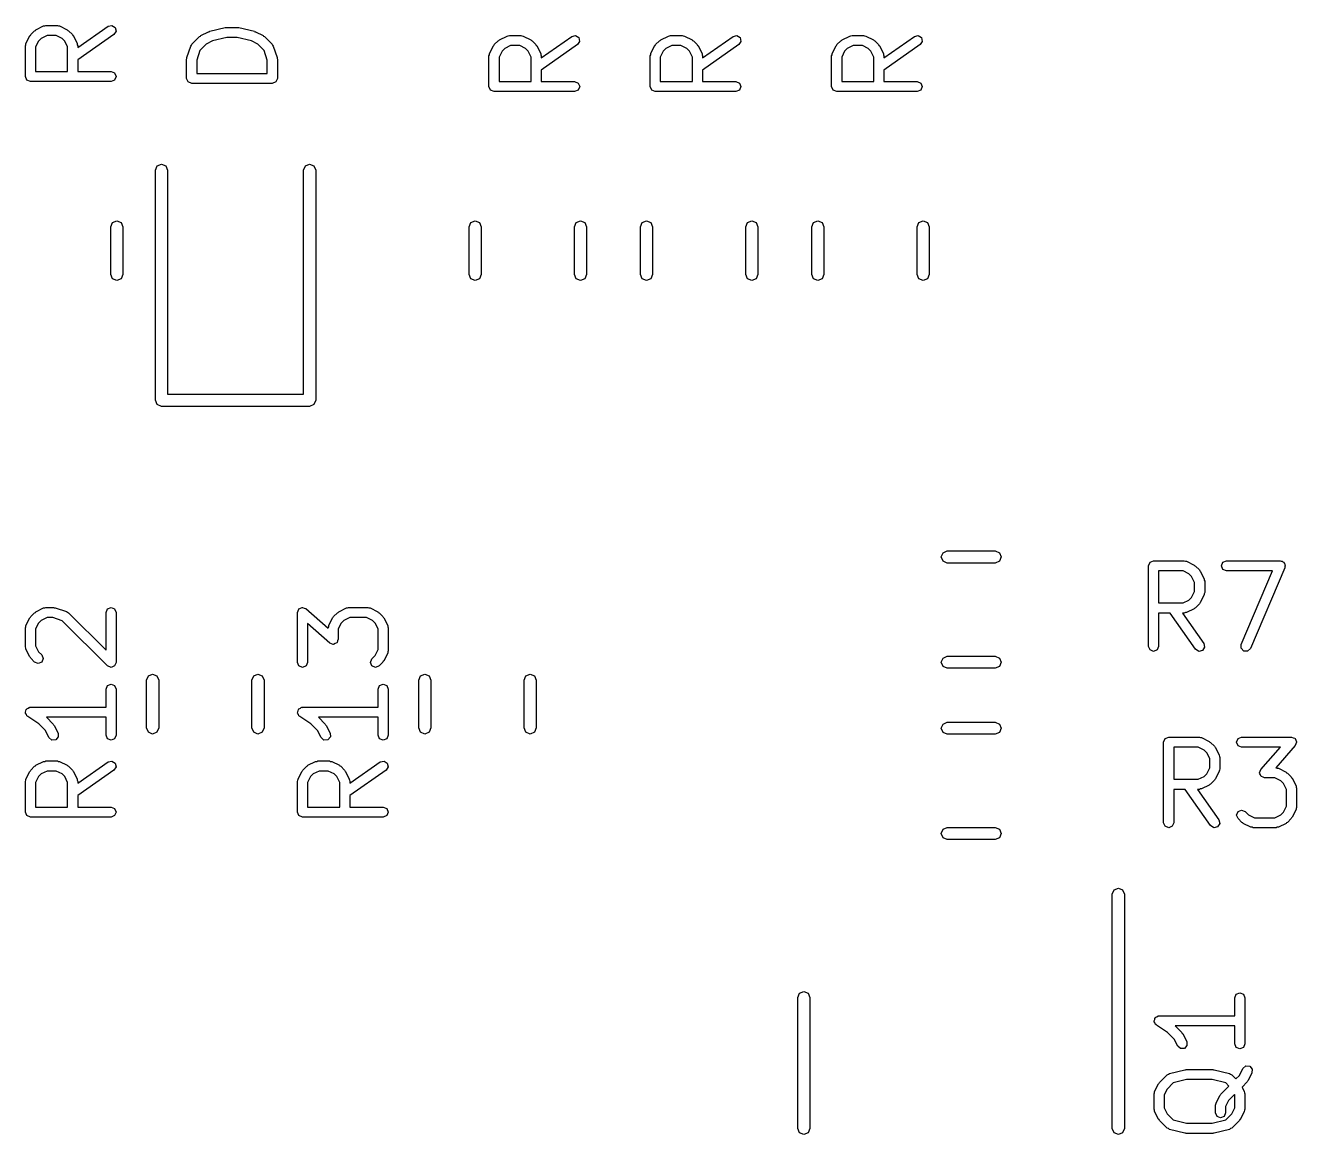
# Model space of a CAD drawing. Extents: x 122 to 172.6, y -115.2 to -66.6.
# Drawn here: x 160.01 to 172.63, y -102.62 to -91.61 of the extents above; entities that cross this region are included whole.
import ezdxf

# ---------------------------------------------------------------- set-up
doc = ezdxf.new("R2010")
doc.units = 0
doc.layers.add('BLACK', color=7, linetype='CONTINUOUS')

msp = doc.modelspace()

# ---------------------------------------------------------------- linework, layer by layer
at = {"layer": 'BLACK', "linetype": 'CONTINUOUS'}
for p, q in [((160.067635, -91.705121), (160.105729, -91.667026)), ((160.105729, -91.667026), (160.113332, -91.663876)), ((160.113332, -91.663876), (160.118724, -91.65766)), ((160.118724, -91.65766), (160.194915, -91.619564)), ((160.194915, -91.619564), (160.206523, -91.618738)), ((160.206523, -91.618738), (160.217276, -91.614285)), ((160.217276, -91.614285), (160.331561, -91.614285)), ((160.331561, -91.614285), (160.342313, -91.618738)), ((160.342313, -91.618738), (160.353922, -91.619564)), ((160.353922, -91.619564), (160.430113, -91.65766)), ((160.430113, -91.65766), (160.435504, -91.663876)), ((160.435504, -91.663876), (160.443107, -91.667026)), ((160.443107, -91.667026), (160.481202, -91.70512)), ((160.533942, -91.834919), (160.836222, -91.623324)), ((160.836222, -91.623324), (160.873584, -91.615046)), ((160.873584, -91.615046), (160.905856, -91.635612)), ((160.914133, -91.672974), (160.893568, -91.705247)), ((160.905856, -91.635612), (160.914133, -91.672974)), ((161.75682, -91.714802), (161.833011, -91.676706)), ((161.833011, -91.676706), (161.838679, -91.676303)), ((161.838679, -91.676303), (161.843244, -91.672921)), ((161.843244, -91.672921), (161.995625, -91.634825)), ((161.995625, -91.634825), (162.001895, -91.635758)), ((162.001895, -91.635758), (162.007752, -91.633332)), ((162.007752, -91.633332), (162.122038, -91.633332)), ((162.122038, -91.633332), (162.127894, -91.635758)), ((162.127894, -91.635758), (162.134165, -91.634825)), ((162.134165, -91.634825), (162.286546, -91.672921)), ((162.286546, -91.672921), (162.291111, -91.676304)), ((162.291111, -91.676304), (162.29678, -91.676707)), ((162.29678, -91.676707), (162.37297, -91.714802)), ((160.014895, -91.816666), (160.019348, -91.805913)), ((160.014895, -92.121428), (160.014895, -91.816666)), ((160.019348, -91.805913), (160.020174, -91.794305)), ((160.020174, -91.794305), (160.058269, -91.718115)), ((160.058269, -91.718115), (160.064485, -91.712723)), ((160.064485, -91.712723), (160.067635, -91.705121)), ((160.144082, -91.770093), (160.114895, -91.828469)), ((160.170703, -91.743473), (160.144082, -91.770093)), ((160.229079, -91.714285), (160.170703, -91.743473)), ((160.319758, -91.714285), (160.229079, -91.714285)), ((160.378134, -91.743473), (160.319758, -91.714285)), ((160.404754, -91.770094), (160.378134, -91.743473)), ((160.433942, -91.828469), (160.404754, -91.770094)), ((160.481202, -91.70512), (160.484351, -91.712723)), ((160.484351, -91.712723), (160.490568, -91.718115)), ((160.490568, -91.718115), (160.528663, -91.794305)), ((160.528663, -91.794305), (160.529488, -91.805913)), ((160.529488, -91.805913), (160.533942, -91.816666)), ((160.893568, -91.705247), (160.533942, -91.956985)), ((160.533942, -91.816666), (160.533942, -91.834919)), ((161.617461, -91.934188), (161.655556, -91.819902)), ((161.655556, -91.819902), (161.663181, -91.811109)), ((161.663181, -91.811109), (161.667635, -91.800358)), ((161.667635, -91.800358), (161.743825, -91.724168)), ((161.743825, -91.724168), (161.751428, -91.721018)), ((161.808797, -91.800615), (161.746691, -91.862721)), ((161.751428, -91.721018), (161.75682, -91.714802)), ((161.872821, -91.768604), (161.808797, -91.800615)), ((162.013907, -91.733332), (161.872821, -91.768604)), ((162.115883, -91.733332), (162.013907, -91.733332)), ((162.256967, -91.768603), (162.115883, -91.733332)), ((162.32099, -91.800615), (162.256967, -91.768603)), ((162.383099, -91.862723), (162.32099, -91.800615)), ((162.37297, -91.714802), (162.37836, -91.721017)), ((162.37836, -91.721017), (162.385964, -91.724167)), ((162.385964, -91.724167), (162.462155, -91.800358)), ((162.462155, -91.800358), (162.466608, -91.811109)), ((162.466608, -91.811109), (162.474234, -91.819902)), ((162.474234, -91.819902), (162.512329, -91.934188)), ((164.620174, -91.894305), (164.658269, -91.818115)), ((164.658269, -91.818115), (164.664485, -91.812723)), ((164.664485, -91.812723), (164.667635, -91.805121)), ((164.667635, -91.805121), (164.705729, -91.767026)), ((164.705729, -91.767026), (164.713332, -91.763876)), ((164.713332, -91.763876), (164.718724, -91.75766)), ((164.718724, -91.75766), (164.794915, -91.719564)), ((164.829079, -91.814285), (164.770703, -91.843473)), ((164.794915, -91.719564), (164.806523, -91.718738)), ((164.806523, -91.718738), (164.817276, -91.714285)), ((164.817276, -91.714285), (164.931561, -91.714285)), ((164.919758, -91.814285), (164.829079, -91.814285)), ((164.978134, -91.843473), (164.919758, -91.814285)), ((164.931561, -91.714285), (164.942313, -91.718738)), ((164.942313, -91.718738), (164.953922, -91.719564)), ((164.953922, -91.719564), (165.030113, -91.75766)), ((165.030113, -91.75766), (165.035504, -91.763876)), ((165.035504, -91.763876), (165.043107, -91.767026)), ((165.043107, -91.767026), (165.081202, -91.80512)), ((165.081202, -91.80512), (165.084351, -91.812723)), ((165.084351, -91.812723), (165.090568, -91.818115)), ((165.090568, -91.818115), (165.128663, -91.894305)), ((165.133942, -91.934919), (165.436222, -91.723324)), ((165.493568, -91.805247), (165.133942, -92.056985)), ((165.436222, -91.723324), (165.473584, -91.715046)), ((165.473584, -91.715046), (165.505856, -91.735612)), ((165.514133, -91.772974), (165.493568, -91.805247)), ((165.505856, -91.735612), (165.514133, -91.772974)), ((166.220174, -91.894305), (166.258269, -91.818115)), ((166.258269, -91.818115), (166.264485, -91.812723)), ((166.264485, -91.812723), (166.267635, -91.805121)), ((166.267635, -91.805121), (166.305729, -91.767026)), ((166.305729, -91.767026), (166.313332, -91.763876)), ((166.313332, -91.763876), (166.318724, -91.75766)), ((166.318724, -91.75766), (166.394915, -91.719564)), ((166.429079, -91.814285), (166.370703, -91.843473)), ((166.394915, -91.719564), (166.406523, -91.718738)), ((166.406523, -91.718738), (166.417276, -91.714285)), ((166.417276, -91.714285), (166.531561, -91.714285)), ((166.519758, -91.814285), (166.429079, -91.814285)), ((166.578134, -91.843473), (166.519758, -91.814285)), ((166.531561, -91.714285), (166.542313, -91.718738)), ((166.542313, -91.718738), (166.553922, -91.719564)), ((166.553922, -91.719564), (166.630113, -91.75766)), ((166.630113, -91.75766), (166.635504, -91.763876)), ((166.635504, -91.763876), (166.643107, -91.767026)), ((166.643107, -91.767026), (166.681202, -91.80512)), ((166.681202, -91.80512), (166.684351, -91.812723)), ((166.684351, -91.812723), (166.690568, -91.818115)), ((166.690568, -91.818115), (166.728663, -91.894305)), ((166.733942, -91.934919), (167.036222, -91.723324)), ((167.093568, -91.805247), (166.733942, -92.056985)), ((167.036222, -91.723324), (167.073584, -91.715046)), ((167.073584, -91.715046), (167.105856, -91.735612)), ((167.114133, -91.772974), (167.093568, -91.805247)), ((167.105856, -91.735612), (167.114133, -91.772974)), ((168.020174, -91.894305), (168.058269, -91.818115)), ((168.058269, -91.818115), (168.064485, -91.812723)), ((168.064485, -91.812723), (168.067635, -91.805121)), ((168.067635, -91.805121), (168.105729, -91.767026)), ((168.105729, -91.767026), (168.113332, -91.763876)), ((168.113332, -91.763876), (168.118724, -91.75766)), ((168.118724, -91.75766), (168.194915, -91.719564)), ((168.229079, -91.814285), (168.170703, -91.843473)), ((168.194915, -91.719564), (168.206523, -91.718738)), ((168.206523, -91.718738), (168.217276, -91.714285)), ((168.217276, -91.714285), (168.331561, -91.714285)), ((168.319758, -91.814285), (168.229079, -91.814285)), ((168.378134, -91.843473), (168.319758, -91.814285)), ((168.331561, -91.714285), (168.342313, -91.718738)), ((168.342313, -91.718738), (168.353922, -91.719564)), ((168.353922, -91.719564), (168.430113, -91.75766)), ((168.430113, -91.75766), (168.435504, -91.763876)), ((168.435504, -91.763876), (168.443107, -91.767026)), ((168.443107, -91.767026), (168.481202, -91.80512)), ((168.481202, -91.80512), (168.484351, -91.812723)), ((168.484351, -91.812723), (168.490568, -91.818115)), ((168.490568, -91.818115), (168.528663, -91.894305)), ((168.533942, -91.934919), (168.836222, -91.723324)), ((168.893568, -91.805247), (168.533942, -92.056985)), ((168.836222, -91.723324), (168.873584, -91.715046)), ((168.873584, -91.715046), (168.905856, -91.735612)), ((168.914133, -91.772974), (168.893568, -91.805247)), ((168.905856, -91.735612), (168.914133, -91.772974)), ((160.114895, -91.828469), (160.114895, -92.071428)), ((160.433942, -92.071428), (160.433942, -91.828469)), ((161.614895, -91.949999), (161.618044, -91.942396)), ((161.614895, -92.140475), (161.614895, -91.949999)), ((161.618044, -91.942396), (161.617461, -91.934188)), ((161.746691, -91.862721), (161.714895, -91.958111)), ((162.414895, -91.958111), (162.383099, -91.862723)), ((162.512329, -91.934188), (162.511745, -91.942396)), ((162.511745, -91.942396), (162.514895, -91.949999)), ((162.514895, -91.949999), (162.514895, -92.140475)), ((164.614895, -91.916666), (164.619348, -91.905913)), ((164.614895, -92.221428), (164.614895, -91.916666)), ((164.619348, -91.905913), (164.620174, -91.894305)), ((164.744082, -91.870093), (164.714895, -91.928469)), ((164.714895, -91.928469), (164.714895, -92.171428)), ((164.770703, -91.843473), (164.744082, -91.870093)), ((165.004754, -91.870094), (164.978134, -91.843473)), ((165.033942, -91.928469), (165.004754, -91.870094)), ((165.033942, -92.171428), (165.033942, -91.928469)), ((165.128663, -91.894305), (165.129488, -91.905913)), ((165.129488, -91.905913), (165.133942, -91.916666)), ((165.133942, -91.916666), (165.133942, -91.934919)), ((166.214895, -91.916666), (166.219348, -91.905913)), ((166.214895, -92.221428), (166.214895, -91.916666)), ((166.219348, -91.905913), (166.220174, -91.894305)), ((166.344082, -91.870093), (166.314895, -91.928469)), ((166.314895, -91.928469), (166.314895, -92.171428)), ((166.370703, -91.843473), (166.344082, -91.870093)), ((166.604754, -91.870094), (166.578134, -91.843473)), ((166.633942, -91.928469), (166.604754, -91.870094)), ((166.633942, -92.171428), (166.633942, -91.928469)), ((166.728663, -91.894305), (166.729488, -91.905913)), ((166.729488, -91.905913), (166.733942, -91.916666)), ((166.733942, -91.916666), (166.733942, -91.934919)), ((168.014895, -91.916666), (168.019348, -91.905913)), ((168.014895, -92.221428), (168.014895, -91.916666)), ((168.019348, -91.905913), (168.020174, -91.894305)), ((168.144082, -91.870093), (168.114895, -91.928469)), ((168.114895, -91.928469), (168.114895, -92.171428)), ((168.170703, -91.843473), (168.144082, -91.870093)), ((168.404754, -91.870094), (168.378134, -91.843473)), ((168.433942, -91.928469), (168.404754, -91.870094)), ((168.433942, -92.171428), (168.433942, -91.928469)), ((168.528663, -91.894305), (168.529488, -91.905913)), ((168.529488, -91.905913), (168.533942, -91.916666)), ((168.533942, -91.916666), (168.533942, -91.934919)), ((160.114895, -92.071428), (160.433942, -92.071428)), ((160.533942, -91.956985), (160.533942, -92.071428)), ((160.533942, -92.071428), (160.864895, -92.071428)), ((160.864895, -92.071428), (160.90025, -92.086073)), ((161.714895, -91.958111), (161.714895, -92.090475)), ((162.414895, -92.090475), (162.414895, -91.958111)), ((165.133942, -92.056985), (165.133942, -92.171428)), ((166.733942, -92.056985), (166.733942, -92.171428)), ((168.533942, -92.056985), (168.533942, -92.171428)), ((160.02954, -92.156783), (160.014895, -92.121428)), ((160.064895, -92.171428), (160.02954, -92.156783)), ((160.483942, -92.171428), (160.064895, -92.171428)), ((160.864895, -92.171428), (160.483942, -92.171428)), ((160.90025, -92.156783), (160.864895, -92.171428)), ((160.90025, -92.086073), (160.914895, -92.121428)), ((160.914895, -92.121428), (160.90025, -92.156783)), ((161.62954, -92.17583), (161.614895, -92.140475)), ((161.664895, -92.190475), (161.62954, -92.17583)), ((162.464895, -92.190475), (161.664895, -92.190475)), ((161.714895, -92.090475), (162.414895, -92.090475)), ((162.50025, -92.17583), (162.464895, -92.190475)), ((162.514895, -92.140475), (162.50025, -92.17583)), ((164.714895, -92.171428), (165.033942, -92.171428)), ((165.133942, -92.171428), (165.464895, -92.171428)), ((165.464895, -92.171428), (165.50025, -92.186073)), ((165.50025, -92.186073), (165.514895, -92.221428)), ((166.314895, -92.171428), (166.633942, -92.171428)), ((166.733942, -92.171428), (167.064895, -92.171428)), ((167.064895, -92.171428), (167.10025, -92.186073)), ((167.10025, -92.186073), (167.114895, -92.221428)), ((168.114895, -92.171428), (168.433942, -92.171428)), ((168.533942, -92.171428), (168.864895, -92.171428)), ((168.864895, -92.171428), (168.90025, -92.186073)), ((168.90025, -92.186073), (168.914895, -92.221428)), ((164.62954, -92.256783), (164.614895, -92.221428)), ((164.664895, -92.271428), (164.62954, -92.256783)), ((165.083942, -92.271428), (164.664895, -92.271428)), ((165.464895, -92.271428), (165.083942, -92.271428)), ((165.50025, -92.256783), (165.464895, -92.271428)), ((165.514895, -92.221428), (165.50025, -92.256783)), ((166.22954, -92.256783), (166.214895, -92.221428)), ((166.264895, -92.271428), (166.22954, -92.256783)), ((166.683942, -92.271428), (166.264895, -92.271428)), ((167.064895, -92.271428), (166.683942, -92.271428)), ((167.10025, -92.256783), (167.064895, -92.271428)), ((167.114895, -92.221428), (167.10025, -92.256783)), ((168.02954, -92.256783), (168.014895, -92.221428)), ((168.064895, -92.271428), (168.02954, -92.256783)), ((168.483942, -92.271428), (168.064895, -92.271428)), ((168.864895, -92.271428), (168.483942, -92.271428)), ((168.90025, -92.256783), (168.864895, -92.271428)), ((168.914895, -92.221428), (168.90025, -92.256783)), ((161.305, -93.05), (161.322574, -93.007574)), ((161.305, -95.335), (161.305, -93.05)), ((161.322574, -93.007574), (161.365, -92.99)), ((161.365, -92.99), (161.407426, -93.007574)), ((161.407426, -93.007574), (161.425, -93.05)), ((161.425, -93.05), (161.425, -95.275)), ((162.775, -93.05), (162.792574, -93.007574)), ((162.775, -95.275), (162.775, -93.05)), ((162.792574, -93.007574), (162.835, -92.99)), ((162.835, -92.99), (162.877426, -93.007574)), ((162.877426, -93.007574), (162.895, -93.05)), ((162.895, -93.05), (162.895, -95.335)), ((160.8625, -93.612742), (160.880074, -93.570316)), ((160.880074, -93.570316), (160.9225, -93.552742)), ((160.9225, -93.552742), (160.964926, -93.570316)), ((160.964926, -93.570316), (160.9825, -93.612742)), ((164.4175, -93.612742), (164.435074, -93.570316)), ((164.435074, -93.570316), (164.4775, -93.552742)), ((164.4775, -93.552742), (164.519926, -93.570316)), ((164.519926, -93.570316), (164.5375, -93.612742)), ((165.4625, -93.612742), (165.480074, -93.570316)), ((165.480074, -93.570316), (165.5225, -93.552742)), ((165.5225, -93.552742), (165.564926, -93.570316)), ((165.564926, -93.570316), (165.5825, -93.612742)), ((166.1175, -93.612742), (166.135074, -93.570316)), ((166.135074, -93.570316), (166.1775, -93.552742)), ((166.1775, -93.552742), (166.219926, -93.570316)), ((166.219926, -93.570316), (166.2375, -93.612742)), ((167.1625, -93.612742), (167.180074, -93.570316)), ((167.180074, -93.570316), (167.2225, -93.552742)), ((167.2225, -93.552742), (167.264926, -93.570316)), ((167.264926, -93.570316), (167.2825, -93.612742)), ((167.8175, -93.612742), (167.835074, -93.570316)), ((167.835074, -93.570316), (167.8775, -93.552742)), ((167.8775, -93.552742), (167.919926, -93.570316)), ((167.919926, -93.570316), (167.9375, -93.612742)), ((168.8625, -93.612742), (168.880074, -93.570316)), ((168.880074, -93.570316), (168.9225, -93.552742)), ((168.9225, -93.552742), (168.964926, -93.570316)), ((168.964926, -93.570316), (168.9825, -93.612742)), ((160.8625, -94.087258), (160.8625, -93.612742)), ((160.9825, -93.612742), (160.9825, -94.087258)), ((164.4175, -94.087258), (164.4175, -93.612742)), ((164.5375, -93.612742), (164.5375, -94.087258)), ((165.4625, -94.087258), (165.4625, -93.612742)), ((165.5825, -93.612742), (165.5825, -94.087258)), ((166.1175, -94.087258), (166.1175, -93.612742)), ((166.2375, -93.612742), (166.2375, -94.087258)), ((167.1625, -94.087258), (167.1625, -93.612742)), ((167.2825, -93.612742), (167.2825, -94.087258)), ((167.8175, -94.087258), (167.8175, -93.612742)), ((167.9375, -93.612742), (167.9375, -94.087258)), ((168.8625, -94.087258), (168.8625, -93.612742)), ((168.9825, -93.612742), (168.9825, -94.087258)), ((160.880074, -94.129684), (160.8625, -94.087258)), ((160.9825, -94.087258), (160.964926, -94.129684)), ((164.435074, -94.129684), (164.4175, -94.087258)), ((164.5375, -94.087258), (164.519926, -94.129684)), ((165.480074, -94.129684), (165.4625, -94.087258)), ((165.5825, -94.087258), (165.564926, -94.129684)), ((166.135074, -94.129684), (166.1175, -94.087258)), ((166.2375, -94.087258), (166.219926, -94.129684)), ((167.180074, -94.129684), (167.1625, -94.087258)), ((167.2825, -94.087258), (167.264926, -94.129684)), ((167.835074, -94.129684), (167.8175, -94.087258)), ((167.9375, -94.087258), (167.919926, -94.129684)), ((168.880074, -94.129684), (168.8625, -94.087258)), ((168.9825, -94.087258), (168.964926, -94.129684)), ((160.9225, -94.147258), (160.880074, -94.129684)), ((160.964926, -94.129684), (160.9225, -94.147258)), ((164.4775, -94.147258), (164.435074, -94.129684)), ((164.519926, -94.129684), (164.4775, -94.147258)), ((165.5225, -94.147258), (165.480074, -94.129684)), ((165.564926, -94.129684), (165.5225, -94.147258)), ((166.1775, -94.147258), (166.135074, -94.129684)), ((166.219926, -94.129684), (166.1775, -94.147258)), ((167.2225, -94.147258), (167.180074, -94.129684)), ((167.264926, -94.129684), (167.2225, -94.147258)), ((167.8775, -94.147258), (167.835074, -94.129684)), ((167.919926, -94.129684), (167.8775, -94.147258)), ((168.9225, -94.147258), (168.880074, -94.129684)), ((168.964926, -94.129684), (168.9225, -94.147258)), ((161.322574, -95.377426), (161.305, -95.335)), ((161.425, -95.275), (162.775, -95.275)), ((162.895, -95.335), (162.877426, -95.377426)), ((161.365, -95.395), (161.322574, -95.377426)), ((162.835, -95.395), (161.365, -95.395)), ((162.877426, -95.377426), (162.835, -95.395)), ((169.102742, -96.89), (169.120316, -96.847574)), ((169.120316, -96.847574), (169.162742, -96.83)), ((169.162742, -96.83), (169.637258, -96.83)), ((169.637258, -96.83), (169.679684, -96.847574)), ((169.679684, -96.847574), (169.697258, -96.89)), ((169.120316, -96.932426), (169.102742, -96.89)), ((169.162742, -96.95), (169.120316, -96.932426)), ((169.637258, -96.95), (169.162742, -96.95)), ((169.679684, -96.932426), (169.637258, -96.95)), ((169.697258, -96.89), (169.679684, -96.932426)), ((171.159524, -96.977395), (171.174169, -96.94204)), ((171.159524, -97.777395), (171.159524, -96.977395)), ((171.174169, -96.94204), (171.209524, -96.927395)), ((171.209524, -96.927395), (171.514286, -96.927395)), ((171.514286, -96.927395), (171.525038, -96.931848)), ((171.525038, -96.931848), (171.536647, -96.932674)), ((171.536647, -96.932674), (171.612837, -96.970769)), ((171.612837, -96.970769), (171.618228, -96.976985)), ((171.618228, -96.976985), (171.625831, -96.980135)), ((171.625831, -96.980135), (171.663926, -97.018229)), ((171.883333, -96.977395), (171.897978, -96.94204)), ((171.897978, -97.01275), (171.883333, -96.977395)), ((171.897978, -96.94204), (171.933333, -96.927395)), ((171.933333, -96.927395), (172.466667, -96.927395)), ((172.512624, -96.997091), (172.169766, -97.797091)), ((172.466667, -96.927395), (172.476126, -96.931313)), ((172.476126, -96.931313), (172.486363, -96.931438)), ((172.486363, -96.931438), (172.493104, -96.938346)), ((172.493104, -96.938346), (172.502022, -96.94204)), ((172.502022, -96.94204), (172.50594, -96.951499)), ((172.50594, -96.951499), (172.51309, -96.958826)), ((172.512748, -96.986854), (172.512624, -96.997091)), ((172.516667, -96.977395), (172.512748, -96.986854)), ((172.51309, -96.958826), (172.512972, -96.968475)), ((172.512972, -96.968475), (172.516667, -96.977395)), ((171.502483, -97.027395), (171.259524, -97.027395)), ((171.259524, -97.027395), (171.259524, -97.346442)), ((171.560858, -97.056582), (171.502483, -97.027395)), ((171.587478, -97.083203), (171.560858, -97.056582)), ((171.616667, -97.141579), (171.587478, -97.083203)), ((171.663926, -97.018229), (171.667075, -97.025832)), ((171.667075, -97.025832), (171.673292, -97.031224)), ((171.673292, -97.031224), (171.711388, -97.107415)), ((171.711388, -97.107415), (171.712213, -97.119023)), ((171.712213, -97.119023), (171.716667, -97.129776)), ((171.933333, -97.027395), (171.897978, -97.01275)), ((172.39084, -97.027395), (171.933333, -97.027395)), ((172.077852, -97.757699), (172.39084, -97.027395)), ((171.587478, -97.290633), (171.616667, -97.232257)), ((171.616667, -97.232257), (171.616667, -97.141579)), ((171.716667, -97.244061), (171.712213, -97.254813)), ((171.716667, -97.129776), (171.716667, -97.244061)), ((171.259524, -97.346442), (171.502483, -97.346442)), ((171.502483, -97.346442), (171.560858, -97.317254)), ((171.560858, -97.317254), (171.587478, -97.290633)), ((171.663926, -97.355608), (171.625831, -97.393702)), ((171.667075, -97.348004), (171.663926, -97.355608)), ((171.673292, -97.342613), (171.667075, -97.348004)), ((171.711388, -97.266422), (171.673292, -97.342613)), ((171.712213, -97.254813), (171.711388, -97.266422)), ((160.020174, -97.570497), (160.058269, -97.494305)), ((160.058269, -97.494305), (160.064485, -97.488913)), ((160.064485, -97.488913), (160.067635, -97.481311)), ((160.067635, -97.481311), (160.105729, -97.443216)), ((160.105729, -97.443216), (160.113333, -97.440066)), ((160.113333, -97.440066), (160.118725, -97.43385)), ((160.118725, -97.43385), (160.194916, -97.395754)), ((160.229079, -97.490476), (160.170704, -97.519662)), ((160.194916, -97.395754), (160.206525, -97.394929)), ((160.206525, -97.394929), (160.217276, -97.390476)), ((160.217276, -97.390476), (160.293466, -97.390476)), ((160.285353, -97.490476), (160.229079, -97.490476)), ((160.380743, -97.522272), (160.285353, -97.490476)), ((160.293466, -97.390476), (160.301068, -97.393625)), ((160.301068, -97.393625), (160.309277, -97.393042)), ((160.309277, -97.393042), (160.423563, -97.431137)), ((160.423563, -97.431137), (160.432355, -97.438762)), ((160.432355, -97.438762), (160.443107, -97.443216)), ((160.443107, -97.443216), (160.814895, -97.815004)), ((160.814895, -97.440476), (160.82954, -97.405121)), ((160.814895, -97.815004), (160.814895, -97.440476)), ((160.82954, -97.405121), (160.864895, -97.390476)), ((160.864895, -97.390476), (160.90025, -97.405121)), ((160.90025, -97.405121), (160.914895, -97.440476)), ((160.914895, -97.440476), (160.914895, -97.935714)), ((162.714895, -97.440476), (162.721628, -97.424221)), ((162.714895, -97.935714), (162.714895, -97.440476)), ((162.721628, -97.424221), (162.727266, -97.407551)), ((162.727266, -97.407551), (162.728859, -97.406762)), ((162.728859, -97.406762), (162.72954, -97.405121)), ((162.72954, -97.405121), (162.745795, -97.398387)), ((162.745795, -97.398387), (162.761569, -97.390587)), ((162.761569, -97.390587), (162.763252, -97.391156)), ((162.763252, -97.391156), (162.764895, -97.390476)), ((162.764895, -97.390476), (162.781149, -97.397209)), ((162.781149, -97.397209), (162.79782, -97.402847)), ((162.79782, -97.402847), (163.019657, -97.596953)), ((163.024936, -97.570497), (163.063031, -97.494305)), ((163.063031, -97.494305), (163.069247, -97.488913)), ((163.069247, -97.488913), (163.072397, -97.481311)), ((163.072397, -97.481311), (163.110491, -97.443216)), ((163.110491, -97.443216), (163.118095, -97.440066)), ((163.118095, -97.440066), (163.123487, -97.43385)), ((163.123487, -97.43385), (163.199678, -97.395754)), ((163.233841, -97.490476), (163.175466, -97.519662)), ((163.199678, -97.395754), (163.211287, -97.394929)), ((163.211287, -97.394929), (163.222038, -97.390476)), ((163.222038, -97.390476), (163.412514, -97.390476)), ((163.400711, -97.490476), (163.233841, -97.490476)), ((163.459085, -97.519663), (163.400711, -97.490476)), ((163.412514, -97.390476), (163.423266, -97.394929)), ((163.423266, -97.394929), (163.434875, -97.395755)), ((163.434875, -97.395755), (163.511065, -97.43385)), ((163.511065, -97.43385), (163.516455, -97.440065)), ((163.516455, -97.440065), (163.524059, -97.443215)), ((163.524059, -97.443215), (163.562155, -97.48131)), ((163.562155, -97.48131), (163.565304, -97.488914)), ((163.565304, -97.488914), (163.571521, -97.494306)), ((163.571521, -97.494306), (163.609617, -97.570497)), ((171.373967, -97.446442), (171.259524, -97.446442)), ((171.259524, -97.446442), (171.259524, -97.777395)), ((171.625705, -97.806068), (171.373967, -97.446442)), ((171.514286, -97.446442), (171.496033, -97.446442)), ((171.496033, -97.446442), (171.707628, -97.748722)), ((171.525038, -97.441988), (171.514286, -97.446442)), ((171.536647, -97.441163), (171.525038, -97.441988)), ((171.612837, -97.403068), (171.536647, -97.441163)), ((171.618228, -97.396851), (171.612837, -97.403068)), ((171.625831, -97.393702), (171.618228, -97.396851)), ((160.014895, -97.592857), (160.019349, -97.582104)), ((160.014895, -97.783333), (160.014895, -97.592857)), ((160.019349, -97.582104), (160.020174, -97.570497)), ((160.144083, -97.546282), (160.114895, -97.604659)), ((160.114895, -97.604659), (160.114895, -97.77153)), ((160.170704, -97.519662), (160.144083, -97.546282)), ((160.82954, -97.971069), (160.380743, -97.522272)), ((163.036732, -97.744771), (162.814895, -97.550664)), ((162.814895, -97.550664), (162.814895, -97.935714)), ((163.019657, -97.592857), (163.024111, -97.582104)), ((163.019657, -97.596953), (163.019657, -97.592857)), ((163.024111, -97.582104), (163.024936, -97.570497)), ((163.148845, -97.546282), (163.119657, -97.604659)), ((163.119657, -97.604659), (163.119657, -97.707142)), ((163.175466, -97.519662), (163.148845, -97.546282)), ((163.485708, -97.546286), (163.459085, -97.519663)), ((163.514895, -97.604659), (163.485708, -97.546286)), ((163.514895, -97.809625), (163.514895, -97.604659)), ((163.609617, -97.570497), (163.610441, -97.582106)), ((163.610441, -97.582106), (163.614895, -97.592857)), ((163.614895, -97.592857), (163.614895, -97.821428)), ((163.053402, -97.750408), (163.036732, -97.744771)), ((163.069657, -97.757142), (163.053402, -97.750408)), ((163.088756, -97.74923), (163.072983, -97.757031)), ((163.105012, -97.742497), (163.088756, -97.74923)), ((163.105692, -97.740855), (163.105012, -97.742497)), ((163.107286, -97.740067), (163.105692, -97.740855)), ((163.112923, -97.723396), (163.107286, -97.740067)), ((163.119657, -97.707142), (163.112923, -97.723396)), ((171.707628, -97.748722), (171.715906, -97.786084)), ((160.019348, -97.794085), (160.014895, -97.783333)), ((160.020174, -97.805694), (160.019348, -97.794085)), ((160.058269, -97.881884), (160.020174, -97.805694)), ((160.064484, -97.887274), (160.058269, -97.881884)), ((160.114895, -97.77153), (160.144082, -97.829904)), ((160.144082, -97.829904), (160.176441, -97.862264)), ((160.176441, -97.862264), (160.191084, -97.89762)), ((163.071299, -97.756461), (163.069657, -97.757142)), ((163.072983, -97.757031), (163.071299, -97.756461)), ((163.453349, -97.900358), (163.485708, -97.867998)), ((163.485708, -97.867998), (163.514895, -97.809625)), ((163.609617, -97.843788), (163.571521, -97.919979)), ((163.610441, -97.832178), (163.609617, -97.843788)), ((163.614895, -97.821428), (163.610441, -97.832178)), ((169.120316, -97.892574), (169.162742, -97.875)), ((169.162742, -97.875), (169.637258, -97.875)), ((169.637258, -97.875), (169.679684, -97.892574)), ((171.174169, -97.81275), (171.159524, -97.777395)), ((171.209524, -97.827395), (171.174169, -97.81275)), ((171.244879, -97.81275), (171.209524, -97.827395)), ((171.259524, -97.777395), (171.244879, -97.81275)), ((171.657978, -97.826633), (171.625705, -97.806068)), ((171.69534, -97.818356), (171.657978, -97.826633)), ((171.715906, -97.786084), (171.69534, -97.818356)), ((172.077386, -97.795964), (172.077852, -97.757699)), ((172.104113, -97.823352), (172.077386, -97.795964)), ((172.142378, -97.823818), (172.104113, -97.823352)), ((172.169766, -97.797091), (172.142378, -97.823818)), ((160.067634, -97.894878), (160.064484, -97.887274)), ((160.105729, -97.932974), (160.067634, -97.894878)), ((160.141084, -97.947618), (160.105729, -97.932974)), ((160.17644, -97.932975), (160.141084, -97.947618)), ((160.191084, -97.89762), (160.17644, -97.932975)), ((160.864895, -97.985714), (160.82954, -97.971069)), ((160.90025, -97.971069), (160.864895, -97.985714)), ((160.914895, -97.935714), (160.90025, -97.971069)), ((162.72954, -97.971069), (162.714895, -97.935714)), ((162.764895, -97.985714), (162.72954, -97.971069)), ((162.80025, -97.971069), (162.764895, -97.985714)), ((162.814895, -97.935714), (162.80025, -97.971069)), ((163.438704, -97.935713), (163.453349, -97.900358)), ((163.453348, -97.971069), (163.438704, -97.935713)), ((163.488703, -97.985714), (163.453348, -97.971069)), ((163.524059, -97.97107), (163.488703, -97.985714)), ((163.562155, -97.932975), (163.524059, -97.97107)), ((163.565304, -97.92537), (163.562155, -97.932975)), ((163.571521, -97.919979), (163.565304, -97.92537)), ((169.102742, -97.935), (169.120316, -97.892574)), ((169.120316, -97.977426), (169.102742, -97.935)), ((169.162742, -97.995), (169.120316, -97.977426)), ((169.637258, -97.995), (169.162742, -97.995)), ((169.679684, -97.977426), (169.637258, -97.995)), ((169.679684, -97.892574), (169.697258, -97.935)), ((169.697258, -97.935), (169.679684, -97.977426)), ((161.2175, -98.112742), (161.235074, -98.070316)), ((161.2175, -98.587258), (161.2175, -98.112742)), ((161.235074, -98.070316), (161.2775, -98.052742)), ((161.2775, -98.052742), (161.319926, -98.070316)), ((161.319926, -98.070316), (161.3375, -98.112742)), ((161.3375, -98.112742), (161.3375, -98.587258)), ((162.2625, -98.112742), (162.280074, -98.070316)), ((162.2625, -98.587258), (162.2625, -98.112742)), ((162.280074, -98.070316), (162.3225, -98.052742)), ((162.3225, -98.052742), (162.364926, -98.070316)), ((162.364926, -98.070316), (162.3825, -98.112742)), ((162.3825, -98.112742), (162.3825, -98.587258)), ((163.9175, -98.112742), (163.935074, -98.070316)), ((163.9175, -98.587258), (163.9175, -98.112742)), ((163.935074, -98.070316), (163.9775, -98.052742)), ((163.9775, -98.052742), (164.019926, -98.070316)), ((164.019926, -98.070316), (164.0375, -98.112742)), ((164.0375, -98.112742), (164.0375, -98.587258)), ((164.9625, -98.112742), (164.980074, -98.070316)), ((164.9625, -98.587258), (164.9625, -98.112742)), ((164.980074, -98.070316), (165.0225, -98.052742)), ((165.0225, -98.052742), (165.064926, -98.070316)), ((165.064926, -98.070316), (165.0825, -98.112742)), ((165.0825, -98.112742), (165.0825, -98.587258)), ((160.814895, -98.202381), (160.82954, -98.167026)), ((160.814895, -98.380952), (160.814895, -98.202381)), ((160.82954, -98.167026), (160.864895, -98.152381)), ((160.864895, -98.152381), (160.90025, -98.167026)), ((160.90025, -98.167026), (160.914895, -98.202381)), ((160.914895, -98.202381), (160.914895, -98.659524)), ((163.514895, -98.202381), (163.52954, -98.167026)), ((163.514895, -98.380952), (163.514895, -98.202381)), ((163.52954, -98.167026), (163.564895, -98.152381)), ((163.564895, -98.152381), (163.60025, -98.167026)), ((163.60025, -98.167026), (163.614895, -98.202381)), ((163.614895, -98.202381), (163.614895, -98.659524)), ((160.042992, -98.390024), (160.05509, -98.381923)), ((160.05509, -98.381923), (160.060139, -98.382921)), ((160.060139, -98.382921), (160.064895, -98.380952)), ((160.064895, -98.380952), (160.814895, -98.380952)), ((162.742992, -98.390024), (162.75509, -98.381923)), ((162.75509, -98.381923), (162.760139, -98.382921)), ((162.760139, -98.382921), (162.764895, -98.380952)), ((162.764895, -98.380952), (163.514895, -98.380952)), ((160.014895, -98.430952), (160.020467, -98.417499)), ((160.016864, -98.435707), (160.014895, -98.430952)), ((160.015866, -98.440757), (160.016864, -98.435707)), ((160.023967, -98.452854), (160.015866, -98.440757)), ((160.020467, -98.417499), (160.023293, -98.403217)), ((160.023293, -98.403217), (160.02757, -98.400352)), ((160.02954, -98.466307), (160.023967, -98.452854)), ((160.02757, -98.400352), (160.02954, -98.395597)), ((160.02954, -98.395597), (160.042992, -98.390024)), ((160.034295, -98.468276), (160.02954, -98.466307)), ((160.03716, -98.472554), (160.034295, -98.468276)), ((160.147323, -98.545996), (160.03716, -98.472554)), ((160.814895, -98.480952), (160.2237, -98.480952)), ((160.2237, -98.480952), (160.290726, -98.547978)), ((160.814895, -98.659524), (160.814895, -98.480952)), ((162.714895, -98.430952), (162.720467, -98.417499)), ((162.716864, -98.435707), (162.714895, -98.430952)), ((162.715866, -98.440757), (162.716864, -98.435707)), ((162.723967, -98.452854), (162.715866, -98.440757)), ((162.720467, -98.417499), (162.723293, -98.403217)), ((162.723293, -98.403217), (162.72757, -98.400352)), ((162.72954, -98.466307), (162.723967, -98.452854)), ((162.72757, -98.400352), (162.72954, -98.395597)), ((162.72954, -98.395597), (162.742992, -98.390024)), ((162.734295, -98.468276), (162.72954, -98.466307)), ((162.73716, -98.472554), (162.734295, -98.468276)), ((162.847323, -98.545996), (162.73716, -98.472554)), ((163.514895, -98.480952), (162.9237, -98.480952)), ((162.9237, -98.480952), (162.990726, -98.547978)), ((163.514895, -98.659524), (163.514895, -98.480952)), ((160.214279, -98.612952), (160.147323, -98.545996)), ((160.248745, -98.681885), (160.214279, -98.612952)), ((160.290726, -98.547978), (160.293875, -98.555581)), ((160.293875, -98.555581), (160.300092, -98.560973)), ((160.300092, -98.560973), (160.338188, -98.637164)), ((160.338188, -98.637164), (160.3409, -98.675336)), ((161.235074, -98.629684), (161.2175, -98.587258)), ((161.2775, -98.647258), (161.235074, -98.629684)), ((161.319926, -98.629684), (161.2775, -98.647258)), ((161.3375, -98.587258), (161.319926, -98.629684)), ((162.280074, -98.629684), (162.2625, -98.587258)), ((162.3225, -98.647258), (162.280074, -98.629684)), ((162.364926, -98.629684), (162.3225, -98.647258)), ((162.3825, -98.587258), (162.364926, -98.629684)), ((162.914279, -98.612952), (162.847323, -98.545996)), ((162.948745, -98.681885), (162.914279, -98.612952)), ((162.990726, -98.547978), (162.993875, -98.555581)), ((162.993875, -98.555581), (163.000092, -98.560973)), ((163.000092, -98.560973), (163.038188, -98.637164)), ((163.038188, -98.637164), (163.0409, -98.675336)), ((163.935074, -98.629684), (163.9175, -98.587258)), ((163.9775, -98.647258), (163.935074, -98.629684)), ((164.019926, -98.629684), (163.9775, -98.647258)), ((164.0375, -98.587258), (164.019926, -98.629684)), ((164.980074, -98.629684), (164.9625, -98.587258)), ((165.0225, -98.647258), (164.980074, -98.629684)), ((165.064926, -98.629684), (165.0225, -98.647258)), ((165.0825, -98.587258), (165.064926, -98.629684)), ((169.102742, -98.59), (169.120316, -98.547574)), ((169.120316, -98.632426), (169.102742, -98.59)), ((169.120316, -98.547574), (169.162742, -98.53)), ((169.162742, -98.65), (169.120316, -98.632426)), ((169.162742, -98.53), (169.637258, -98.53)), ((169.637258, -98.53), (169.679684, -98.547574)), ((169.679684, -98.632426), (169.637258, -98.65)), ((169.679684, -98.547574), (169.697258, -98.59)), ((169.697258, -98.59), (169.679684, -98.632426)), ((160.277655, -98.706958), (160.248745, -98.681885)), ((160.315826, -98.704246), (160.277655, -98.706958)), ((160.3409, -98.675336), (160.315826, -98.704246)), ((160.82954, -98.694879), (160.814895, -98.659524)), ((160.864895, -98.709524), (160.82954, -98.694879)), ((160.90025, -98.694879), (160.864895, -98.709524)), ((160.914895, -98.659524), (160.90025, -98.694879)), ((162.977655, -98.706958), (162.948745, -98.681885)), ((163.015826, -98.704246), (162.977655, -98.706958)), ((163.0409, -98.675336), (163.015826, -98.704246)), ((163.52954, -98.694879), (163.514895, -98.659524)), ((163.564895, -98.709524), (163.52954, -98.694879)), ((163.60025, -98.694879), (163.564895, -98.709524)), ((163.614895, -98.659524), (163.60025, -98.694879)), ((169.637258, -98.65), (169.162742, -98.65)), ((171.309524, -98.727395), (171.324169, -98.69204)), ((171.309524, -99.527395), (171.309524, -98.727395)), ((171.324169, -98.69204), (171.359524, -98.677395)), ((171.359524, -98.677395), (171.664286, -98.677395)), ((171.664286, -98.677395), (171.675038, -98.681848)), ((171.675038, -98.681848), (171.686647, -98.682674)), ((171.686647, -98.682674), (171.762837, -98.720769)), ((171.762837, -98.720769), (171.768228, -98.726985)), ((171.768228, -98.726985), (171.775831, -98.730135)), ((171.775831, -98.730135), (171.813926, -98.768229)), ((172.033333, -98.727395), (172.047978, -98.69204)), ((172.047978, -98.76275), (172.033333, -98.727395)), ((172.047978, -98.69204), (172.083333, -98.677395)), ((172.083333, -98.777395), (172.047978, -98.76275)), ((172.083333, -98.677395), (172.578571, -98.677395)), ((172.6162, -98.76032), (172.422093, -98.982157)), ((172.578571, -98.677395), (172.594825, -98.684128)), ((172.594825, -98.684128), (172.611496, -98.689766)), ((172.611496, -98.689766), (172.612284, -98.691359)), ((172.612284, -98.691359), (172.613926, -98.69204)), ((172.613926, -98.69204), (172.620659, -98.708295)), ((172.621837, -98.743649), (172.6162, -98.76032)), ((172.620659, -98.708295), (172.62846, -98.724069)), ((172.628571, -98.727395), (172.621837, -98.743649)), ((172.62846, -98.724069), (172.62789, -98.725752)), ((172.62789, -98.725752), (172.628571, -98.727395)), ((171.652483, -98.777395), (171.409524, -98.777395)), ((171.409524, -98.777395), (171.409524, -99.096442)), ((171.710858, -98.806582), (171.652483, -98.777395)), ((171.737478, -98.833203), (171.710858, -98.806582)), ((171.766667, -98.891579), (171.737478, -98.833203)), ((171.813926, -98.768229), (171.817075, -98.775832)), ((171.817075, -98.775832), (171.823292, -98.781224)), ((171.823292, -98.781224), (171.861388, -98.857415)), ((171.861388, -98.857415), (171.862213, -98.869023)), ((171.862213, -98.869023), (171.866667, -98.879776)), ((171.866667, -98.879776), (171.866667, -98.994061)), ((172.468382, -98.777395), (172.083333, -98.777395)), ((172.274276, -98.999232), (172.468382, -98.777395)), ((160.058269, -99.018115), (160.064485, -99.012723)), ((160.064485, -99.012723), (160.067635, -99.005121)), ((160.067635, -99.005121), (160.105729, -98.967026)), ((160.105729, -98.967026), (160.113332, -98.963876)), ((160.113332, -98.963876), (160.118724, -98.95766)), ((160.118724, -98.95766), (160.194915, -98.919564)), ((160.229079, -99.014285), (160.170703, -99.043473)), ((160.194915, -98.919564), (160.206523, -98.918738)), ((160.206523, -98.918738), (160.217276, -98.914285)), ((160.217276, -98.914285), (160.331561, -98.914285)), ((160.319758, -99.014285), (160.229079, -99.014285)), ((160.378134, -99.043473), (160.319758, -99.014285)), ((160.331561, -98.914285), (160.342313, -98.918738)), ((160.342313, -98.918738), (160.353922, -98.919564)), ((160.353922, -98.919564), (160.430113, -98.95766)), ((160.430113, -98.95766), (160.435504, -98.963876)), ((160.435504, -98.963876), (160.443107, -98.967026)), ((160.443107, -98.967026), (160.481202, -99.00512)), ((160.481202, -99.00512), (160.484351, -99.012723)), ((160.484351, -99.012723), (160.490568, -99.018115)), ((160.533942, -99.134919), (160.836222, -98.923324)), ((160.893568, -99.005247), (160.533942, -99.256985)), ((160.836222, -98.923324), (160.873584, -98.915046)), ((160.873584, -98.915046), (160.905856, -98.935612)), ((160.914133, -98.972974), (160.893568, -99.005247)), ((160.905856, -98.935612), (160.914133, -98.972974)), ((162.758269, -99.018115), (162.764485, -99.012723)), ((162.764485, -99.012723), (162.767635, -99.005121)), ((162.767635, -99.005121), (162.805729, -98.967026)), ((162.805729, -98.967026), (162.813332, -98.963876)), ((162.813332, -98.963876), (162.818724, -98.95766)), ((162.818724, -98.95766), (162.894915, -98.919564)), ((162.929079, -99.014285), (162.870703, -99.043473)), ((162.894915, -98.919564), (162.906523, -98.918738)), ((162.906523, -98.918738), (162.917276, -98.914285)), ((162.917276, -98.914285), (163.031561, -98.914285)), ((163.019758, -99.014285), (162.929079, -99.014285)), ((163.078134, -99.043473), (163.019758, -99.014285)), ((163.031561, -98.914285), (163.042313, -98.918738)), ((163.042313, -98.918738), (163.053922, -98.919564)), ((163.053922, -98.919564), (163.130113, -98.95766)), ((163.130113, -98.95766), (163.135504, -98.963876)), ((163.135504, -98.963876), (163.143107, -98.967026)), ((163.143107, -98.967026), (163.181202, -99.00512)), ((163.181202, -99.00512), (163.184351, -99.012723)), ((163.184351, -99.012723), (163.190568, -99.018115)), ((163.233942, -99.134919), (163.536222, -98.923324)), ((163.593568, -99.005247), (163.233942, -99.256985)), ((163.536222, -98.923324), (163.573584, -98.915046)), ((163.573584, -98.915046), (163.605856, -98.935612)), ((163.614133, -98.972974), (163.593568, -99.005247)), ((163.605856, -98.935612), (163.614133, -98.972974)), ((171.737478, -99.040633), (171.766667, -98.982257)), ((171.766667, -98.982257), (171.766667, -98.891579)), ((171.861388, -99.016422), (171.823292, -99.092613)), ((171.862213, -99.004813), (171.861388, -99.016422)), ((171.866667, -98.994061), (171.862213, -99.004813)), ((172.261905, -99.032157), (172.268638, -99.015902)), ((172.268638, -99.015902), (172.274276, -98.999232)), ((172.422093, -98.982157), (172.42619, -98.982157)), ((172.42619, -98.982157), (172.436942, -98.986611)), ((172.436942, -98.986611), (172.44855, -98.987436)), ((172.44855, -98.987436), (172.524742, -99.025531)), ((160.014895, -99.116666), (160.019348, -99.105913)), ((160.014895, -99.421428), (160.014895, -99.116666)), ((160.019348, -99.105913), (160.020174, -99.094305)), ((160.020174, -99.094305), (160.058269, -99.018115)), ((160.144082, -99.070093), (160.114895, -99.128469)), ((160.114895, -99.128469), (160.114895, -99.371428)), ((160.170703, -99.043473), (160.144082, -99.070093)), ((160.404754, -99.070094), (160.378134, -99.043473)), ((160.433942, -99.128469), (160.404754, -99.070094)), ((160.433942, -99.371428), (160.433942, -99.128469)), ((160.490568, -99.018115), (160.528663, -99.094305)), ((160.528663, -99.094305), (160.529488, -99.105913)), ((160.529488, -99.105913), (160.533942, -99.116666)), ((160.533942, -99.116666), (160.533942, -99.134919)), ((162.714895, -99.116666), (162.719348, -99.105913)), ((162.714895, -99.421428), (162.714895, -99.116666)), ((162.719348, -99.105913), (162.720174, -99.094305)), ((162.720174, -99.094305), (162.758269, -99.018115)), ((162.844082, -99.070093), (162.814895, -99.128469)), ((162.814895, -99.128469), (162.814895, -99.371428)), ((162.870703, -99.043473), (162.844082, -99.070093)), ((163.104754, -99.070094), (163.078134, -99.043473)), ((163.133942, -99.128469), (163.104754, -99.070094)), ((163.133942, -99.371428), (163.133942, -99.128469)), ((163.190568, -99.018115), (163.228663, -99.094305)), ((163.228663, -99.094305), (163.229488, -99.105913)), ((163.229488, -99.105913), (163.233942, -99.116666)), ((163.233942, -99.116666), (163.233942, -99.134919)), ((171.409524, -99.096442), (171.652483, -99.096442)), ((171.652483, -99.096442), (171.710858, -99.067254)), ((171.710858, -99.067254), (171.737478, -99.040633)), ((171.813926, -99.105608), (171.775831, -99.143702)), ((171.817075, -99.098004), (171.813926, -99.105608)), ((171.823292, -99.092613), (171.817075, -99.098004)), ((172.262585, -99.033799), (172.261905, -99.032157)), ((172.262016, -99.035483), (172.262585, -99.033799)), ((172.269816, -99.051256), (172.262016, -99.035483)), ((172.27655, -99.067512), (172.269816, -99.051256)), ((172.278191, -99.068192), (172.27655, -99.067512)), ((172.27898, -99.069786), (172.278191, -99.068192)), ((172.29565, -99.075423), (172.27898, -99.069786)), ((172.311905, -99.082157), (172.29565, -99.075423)), ((172.414388, -99.082157), (172.311905, -99.082157)), ((172.472764, -99.111345), (172.414388, -99.082157)), ((172.499384, -99.137966), (172.472764, -99.111345)), ((172.528571, -99.19634), (172.499384, -99.137966)), ((172.524742, -99.025531), (172.530133, -99.031747)), ((172.530133, -99.031747), (172.537736, -99.034897)), ((172.537736, -99.034897), (172.575831, -99.072991)), ((172.575831, -99.072991), (172.57898, -99.080595)), ((172.57898, -99.080595), (172.585197, -99.085987)), ((172.585197, -99.085987), (172.623293, -99.162178)), ((160.533942, -99.256985), (160.533942, -99.371428)), ((163.233942, -99.256985), (163.233942, -99.371428)), ((171.523967, -99.196442), (171.409524, -99.196442)), ((171.409524, -99.196442), (171.409524, -99.527395)), ((171.775705, -99.556068), (171.523967, -99.196442)), ((171.664286, -99.196442), (171.646033, -99.196442)), ((171.646033, -99.196442), (171.857628, -99.498722)), ((171.675038, -99.191988), (171.664286, -99.196442)), ((171.686647, -99.191163), (171.675038, -99.191988)), ((171.762837, -99.153068), (171.686647, -99.191163)), ((171.768228, -99.146851), (171.762837, -99.153068)), ((171.775831, -99.143702), (171.768228, -99.146851)), ((172.528571, -99.363211), (172.528571, -99.19634)), ((172.623293, -99.162178), (172.624117, -99.173787)), ((172.624117, -99.173787), (172.628571, -99.184538)), ((172.628571, -99.184538), (172.628571, -99.375014)), ((160.114895, -99.371428), (160.433942, -99.371428)), ((160.533942, -99.371428), (160.864895, -99.371428)), ((160.864895, -99.371428), (160.90025, -99.386073)), ((160.90025, -99.386073), (160.914895, -99.421428)), ((162.814895, -99.371428), (163.133942, -99.371428)), ((163.233942, -99.371428), (163.564895, -99.371428)), ((163.564895, -99.371428), (163.60025, -99.386073)), ((163.60025, -99.386073), (163.614895, -99.421428)), ((172.499383, -99.421585), (172.528571, -99.363211)), ((172.624117, -99.385766), (172.623292, -99.397375)), ((172.628571, -99.375014), (172.624117, -99.385766)), ((160.02954, -99.456783), (160.014895, -99.421428)), ((160.064895, -99.471428), (160.02954, -99.456783)), ((160.483942, -99.471428), (160.064895, -99.471428)), ((160.864895, -99.471428), (160.483942, -99.471428)), ((160.90025, -99.456783), (160.864895, -99.471428)), ((160.914895, -99.421428), (160.90025, -99.456783)), ((162.72954, -99.456783), (162.714895, -99.421428)), ((162.764895, -99.471428), (162.72954, -99.456783)), ((163.183942, -99.471428), (162.764895, -99.471428)), ((163.564895, -99.471428), (163.183942, -99.471428)), ((163.60025, -99.456783), (163.564895, -99.471428)), ((163.614895, -99.421428), (163.60025, -99.456783)), ((171.857628, -99.498722), (171.865906, -99.536084)), ((172.033333, -99.451203), (172.047978, -99.415848)), ((172.047977, -99.486559), (172.033333, -99.451203)), ((172.086072, -99.524655), (172.047977, -99.486559)), ((172.047978, -99.415848), (172.083334, -99.401204)), ((172.083334, -99.401204), (172.118689, -99.415849)), ((172.118689, -99.415849), (172.151048, -99.448208)), ((172.151048, -99.448208), (172.209422, -99.477395)), ((172.209422, -99.477395), (172.414388, -99.477395)), ((172.414388, -99.477395), (172.472762, -99.448207)), ((172.472762, -99.448207), (172.499383, -99.421585)), ((172.575832, -99.486559), (172.537737, -99.524655)), ((172.57898, -99.478956), (172.575832, -99.486559)), ((172.585197, -99.473565), (172.57898, -99.478956)), ((172.623292, -99.397375), (172.585197, -99.473565)), ((169.102742, -99.635), (169.120316, -99.592574)), ((169.120316, -99.677426), (169.102742, -99.635)), ((169.120316, -99.592574), (169.162742, -99.575)), ((169.162742, -99.575), (169.637258, -99.575)), ((169.637258, -99.575), (169.679684, -99.592574)), ((169.679684, -99.592574), (169.697258, -99.635)), ((169.697258, -99.635), (169.679684, -99.677426)), ((171.324169, -99.56275), (171.309524, -99.527395)), ((171.359524, -99.577395), (171.324169, -99.56275)), ((171.394879, -99.56275), (171.359524, -99.577395)), ((171.409524, -99.527395), (171.394879, -99.56275)), ((171.807978, -99.576633), (171.775705, -99.556068)), ((171.84534, -99.568356), (171.807978, -99.576633)), ((171.865906, -99.536084), (171.84534, -99.568356)), ((172.093676, -99.527804), (172.086072, -99.524655)), ((172.099068, -99.534021), (172.093676, -99.527804)), ((172.175259, -99.572117), (172.099068, -99.534021)), ((172.186868, -99.572941), (172.175259, -99.572117)), ((172.197619, -99.577395), (172.186868, -99.572941)), ((172.42619, -99.577395), (172.197619, -99.577395)), ((172.436942, -99.57294), (172.42619, -99.577395)), ((172.44855, -99.572116), (172.436942, -99.57294)), ((172.524742, -99.534021), (172.44855, -99.572116)), ((172.530133, -99.527804), (172.524742, -99.534021)), ((172.537737, -99.524655), (172.530133, -99.527804)), ((169.162742, -99.695), (169.120316, -99.677426)), ((169.637258, -99.695), (169.162742, -99.695)), ((169.679684, -99.677426), (169.637258, -99.695)), ((170.8, -100.2375), (170.817574, -100.195074)), ((170.8, -101.9125), (170.8, -100.2375)), ((170.817574, -100.195074), (170.86, -100.1775)), ((170.86, -100.1775), (170.902426, -100.195074)), ((170.902426, -100.195074), (170.92, -100.2375)), ((170.92, -100.2375), (170.92, -101.9125)), ((167.68, -101.2625), (167.697574, -101.220074)), ((167.68, -101.9125), (167.68, -101.2625)), ((167.697574, -101.220074), (167.74, -101.2025)), ((167.74, -101.2025), (167.782426, -101.220074)), ((167.782426, -101.220074), (167.8, -101.2625)), ((167.8, -101.2625), (167.8, -101.9125)), ((172.014895, -101.264881), (172.02954, -101.229526)), ((172.014895, -101.443452), (172.014895, -101.264881)), ((172.02954, -101.229526), (172.064895, -101.214881)), ((172.064895, -101.214881), (172.10025, -101.229526)), ((172.10025, -101.229526), (172.114895, -101.264881)), ((172.114895, -101.264881), (172.114895, -101.722024)), ((171.214895, -101.493452), (171.220467, -101.479999)), ((171.216864, -101.498207), (171.214895, -101.493452)), ((171.215866, -101.503257), (171.216864, -101.498207)), ((171.223967, -101.515354), (171.215866, -101.503257)), ((171.220467, -101.479999), (171.223293, -101.465717)), ((171.223293, -101.465717), (171.22757, -101.462852)), ((171.22954, -101.528807), (171.223967, -101.515354)), ((171.22757, -101.462852), (171.22954, -101.458097)), ((171.22954, -101.458097), (171.242992, -101.452524)), ((171.234295, -101.530776), (171.22954, -101.528807)), ((171.23716, -101.535054), (171.234295, -101.530776)), ((171.347323, -101.608496), (171.23716, -101.535054)), ((171.242992, -101.452524), (171.25509, -101.444423)), ((171.25509, -101.444423), (171.260139, -101.445421)), ((171.260139, -101.445421), (171.264895, -101.443452)), ((171.264895, -101.443452), (172.014895, -101.443452)), ((171.414279, -101.675452), (171.347323, -101.608496)), ((172.014895, -101.543452), (171.4237, -101.543452)), ((171.4237, -101.543452), (171.490726, -101.610478)), ((171.490726, -101.610478), (171.493875, -101.618081)), ((171.493875, -101.618081), (171.500092, -101.623473)), ((171.500092, -101.623473), (171.538188, -101.699664)), ((172.014895, -101.722024), (172.014895, -101.543452)), ((171.448745, -101.744385), (171.414279, -101.675452)), ((171.477655, -101.769458), (171.448745, -101.744385)), ((171.515826, -101.766746), (171.477655, -101.769458)), ((171.5409, -101.737836), (171.515826, -101.766746)), ((171.538188, -101.699664), (171.5409, -101.737836)), ((172.02954, -101.757379), (172.014895, -101.722024)), ((172.064895, -101.772024), (172.02954, -101.757379)), ((172.10025, -101.757379), (172.064895, -101.772024)), ((172.114895, -101.722024), (172.10025, -101.757379)), ((167.68, -102.5625), (167.68, -101.9125)), ((167.8, -101.9125), (167.8, -102.5625)), ((170.8, -102.5625), (170.8, -101.9125)), ((170.92, -101.9125), (170.92, -102.5625)), ((171.267634, -102.105716), (171.343825, -102.029525)), ((171.343825, -102.029525), (171.356247, -102.024379)), ((171.356247, -102.024379), (171.367053, -102.016373)), ((171.367053, -102.016373), (171.519435, -101.978278)), ((171.519435, -101.978278), (171.525704, -101.979211)), ((171.525704, -101.979211), (171.531561, -101.976785)), ((171.531561, -101.976785), (171.798228, -101.976785)), ((171.798228, -101.976785), (171.804084, -101.979211)), ((171.804084, -101.979211), (171.810355, -101.978278)), ((171.810355, -101.978278), (171.962736, -102.016373)), ((171.962736, -102.016373), (171.973542, -102.024379)), ((171.973542, -102.024379), (171.985964, -102.029525)), ((171.985964, -102.029525), (172.026799, -102.07036)), ((172.026799, -102.07036), (172.061897, -102.035263)), ((172.061897, -102.035263), (172.096364, -101.966329)), ((172.096364, -101.966329), (172.125274, -101.941256)), ((172.125274, -101.941256), (172.163446, -101.943969)), ((172.185806, -102.011051), (172.147711, -102.087241)), ((172.163446, -101.943969), (172.188519, -101.972879)), ((172.188519, -101.972879), (172.185806, -102.011051)), ((171.220174, -102.1949), (171.258269, -102.11871)), ((171.258269, -102.11871), (171.264484, -102.113319)), ((171.264484, -102.113319), (171.267634, -102.105716)), ((171.344082, -102.170689), (171.314895, -102.229064)), ((171.404743, -102.110027), (171.344082, -102.170689)), ((171.537716, -102.076785), (171.404743, -102.110027)), ((171.792073, -102.076785), (171.537716, -102.076785)), ((171.925046, -102.110028), (171.792073, -102.076785)), ((171.877159, -102.220002), (171.956089, -102.141071)), ((171.956089, -102.141071), (171.925046, -102.110028)), ((172.138346, -102.100235), (172.087637, -102.150943)), ((172.087637, -102.150943), (172.109616, -102.1949)), ((172.141495, -102.092631), (172.138346, -102.100235)), ((172.147711, -102.087241), (172.141495, -102.092631)), ((171.214895, -102.217261), (171.219348, -102.206508)), ((171.214895, -102.369642), (171.214895, -102.217261)), ((171.219348, -102.206508), (171.220174, -102.1949)), ((171.314895, -102.229064), (171.314895, -102.357839)), ((171.829698, -102.309186), (171.867793, -102.232996)), ((171.867793, -102.232996), (171.874009, -102.227604)), ((171.874009, -102.227604), (171.877159, -102.220002)), ((171.953607, -102.284974), (171.924419, -102.34335)), ((172.013102, -102.225478), (171.953607, -102.284974)), ((172.014895, -102.229064), (172.013102, -102.225478)), ((172.014895, -102.357839), (172.014895, -102.229064)), ((172.109616, -102.1949), (172.110441, -102.206508)), ((172.110441, -102.206508), (172.114895, -102.217261)), ((172.114895, -102.217261), (172.114895, -102.369642)), ((171.219349, -102.380394), (171.214895, -102.369642)), ((171.220174, -102.392002), (171.219349, -102.380394)), ((171.258269, -102.468194), (171.220174, -102.392002)), ((171.314895, -102.357839), (171.344083, -102.416216)), ((171.344083, -102.416216), (171.404741, -102.476874)), ((171.824419, -102.331547), (171.828872, -102.320794)), ((171.824419, -102.407738), (171.824419, -102.331547)), ((171.839064, -102.443093), (171.824419, -102.407738)), ((171.828872, -102.320794), (171.829698, -102.309186)), ((171.924419, -102.407738), (171.909774, -102.443093)), ((171.924419, -102.34335), (171.924419, -102.407738)), ((171.925046, -102.476875), (171.985708, -102.416213)), ((171.985708, -102.416213), (172.014895, -102.357839)), ((172.109617, -102.392002), (172.071521, -102.468193)), ((172.110441, -102.380392), (172.109617, -102.392002)), ((172.114895, -102.369642), (172.110441, -102.380392)), ((171.264485, -102.473585), (171.258269, -102.468194)), ((171.267635, -102.481188), (171.264485, -102.473585)), ((171.343825, -102.557378), (171.267635, -102.481188)), ((171.404741, -102.476874), (171.537716, -102.510119)), ((171.537716, -102.510119), (171.792073, -102.510119)), ((171.792073, -102.510119), (171.925046, -102.476875)), ((171.874419, -102.457738), (171.839064, -102.443093)), ((171.909774, -102.443093), (171.874419, -102.457738)), ((172.062155, -102.481188), (171.985964, -102.557379)), ((172.065304, -102.473584), (172.062155, -102.481188)), ((172.071521, -102.468193), (172.065304, -102.473584)), ((167.697574, -102.604926), (167.68, -102.5625)), ((167.74, -102.6225), (167.697574, -102.604926)), ((167.782426, -102.604926), (167.74, -102.6225)), ((167.8, -102.5625), (167.782426, -102.604926)), ((170.817574, -102.604926), (170.8, -102.5625)), ((170.86, -102.6225), (170.817574, -102.604926)), ((170.902426, -102.604926), (170.86, -102.6225)), ((170.92, -102.5625), (170.902426, -102.604926)), ((171.356248, -102.562524), (171.343825, -102.557378)), ((171.367053, -102.57053), (171.356248, -102.562524)), ((171.519434, -102.608626), (171.367053, -102.57053)), ((171.525704, -102.607692), (171.519434, -102.608626)), ((171.531561, -102.610119), (171.525704, -102.607692)), ((171.798228, -102.610119), (171.531561, -102.610119)), ((171.804084, -102.607692), (171.798228, -102.610119)), ((171.810355, -102.608626), (171.804084, -102.607692)), ((171.962736, -102.57053), (171.810355, -102.608626)), ((171.973538, -102.562525), (171.962736, -102.57053)), ((171.985964, -102.557379), (171.973538, -102.562525))]:
    msp.add_line(p, q, dxfattribs=at)

doc.saveas('drawing.dxf')
